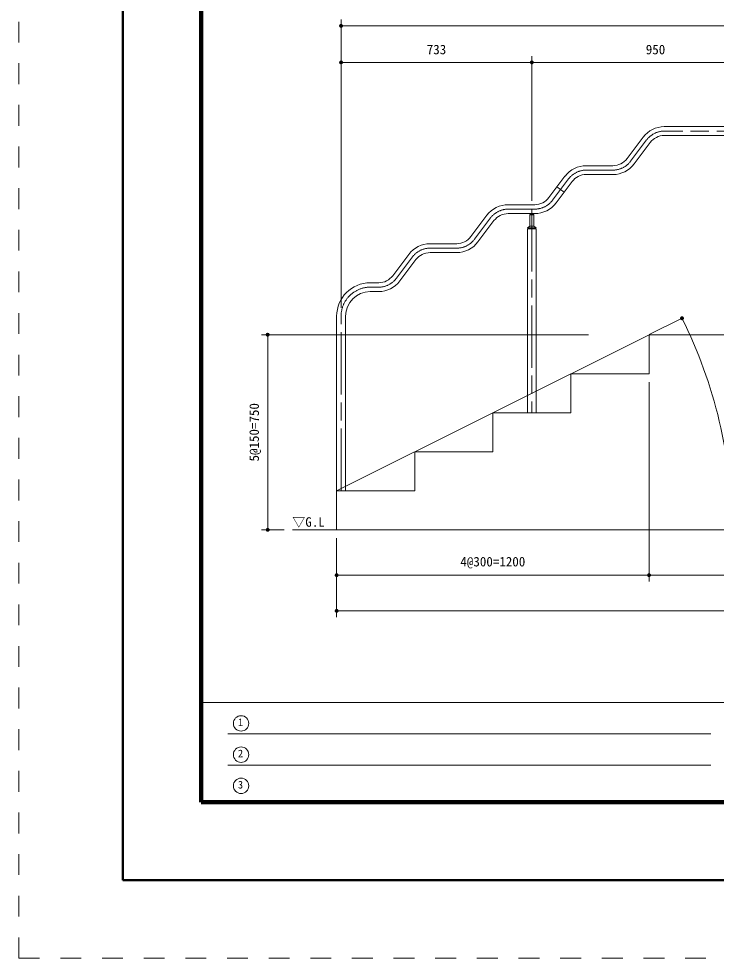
# Model space of a CAD drawing. Units: millimetres at full size, sheet at 1:20. Extents: x -400 to 8800, y -300 to 6240.
# Drawn here: x -400 to 2279, y -300 to 3311 of the extents above; entities that cross this region are included whole.
import ezdxf
from ezdxf.enums import TextEntityAlignment as Align

# ---------------------------------------------------------------- set-up
doc = ezdxf.new("R2010")
doc.units = ezdxf.units.MM
doc.header["$LTSCALE"] = 20
doc.linetypes.add('CHAIN', pattern=[18.5, 12, -1.5, 3.5, -1.5])
doc.linetypes.add('USER1', pattern=[8, 4, -4])
for name, color, linetype, lineweight in [('D-BMK', 2, 'CHAIN', 13), ('D-STR', 1, 'Continuous', 13), ('D-STR-DIM', 7, 'Continuous', 13), ('D-STR-TXT', 7, 'Continuous', 13), ('D-TTL', 2, 'Continuous', 50), ('D-TTL-FRAM', 7, 'Continuous', 13), ('D-TTL-TXT', 7, 'Continuous', 13)]:
    doc.layers.add(name, color=color, linetype=linetype, lineweight=lineweight)
doc.styles.add('ＭＳ ゴシック', font='')
doc.styles.get('ＭＳ ゴシック').set_extended_font_data('MS Gothic')

# ---------------------------------------------------------------- blocks, each defined once
blk = doc.blocks.new('filled_dot')
at = {"color": 0, "linetype": 'Continuous', "lineweight": -2, "const_width": 1.25}
blk.add_lwpolyline([(-0.625, 0, 1), (0.625, 0, 1)], format="xyb", close=True, dxfattribs=at)

msp = doc.modelspace()

# ---------------------------------------------------------------- linework, layer by layer
at = {"layer": 'D-BMK'}
for p, q in [((2521.11, 2879.61), (2079.92, 2879.57)), ((2011.93, 2845.57), (1950.44, 2763.57)), ((1882.44, 2729.56), (1779.95, 2729.55)), ((1711.95, 2695.55), (1681.21, 2654.55)), ((1681.21, 2654.55), (1650.46, 2613.55)), ((1582.47, 2579.54), (1479.97, 2579.53)), ((1571.11, 2579.54), (1571.11, 1796.72)), ((1411.98, 2545.53), (1350.49, 2463.53)), ((1282.49, 2429.52), (1179.99, 2429.51)), ((1112, 2395.5), (1050.51, 2313.5)), ((982.51, 2279.5), (950.1, 2279.5)), ((838.11, 1496.72), (838.11, 2167.5))]:
    msp.add_line(p, q, dxfattribs=at)
for centre, radius, start, end in [((2079.94, 2794.57), 85, 90.00964, 143.13505), ((1882.44, 2814.56), 85, 270.00495, 323.13505), ((1779.96, 2644.55), 85, 90.00495, 143.13505), ((1582.46, 2664.54), 85, 270.00495, 323.13505), ((1479.98, 2494.53), 85, 90.00964, 143.13505), ((1282.48, 2514.52), 85, 270.00495, 323.13505), ((1180, 2344.51), 85, 90.00964, 143.13505), ((982.5, 2364.5), 85, 270.00495, 323.13505), ((950.11, 2167.5), 112, 90.00495, 180)]:
    msp.add_arc(centre, radius, start, end, dxfattribs=at)
at = {"layer": 'D-STR'}
for p, q in [((2521.11, 2896.61), (2079.93, 2896.57)), ((1998.33, 2855.77), (1936.84, 2773.77)), ((2521.11, 2862.61), (2079.93, 2862.57)), ((2025.53, 2835.37), (1964.04, 2753.37)), ((1882.44, 2746.56), (1779.95, 2746.55)), ((1882.45, 2712.56), (1779.95, 2712.55)), ((1698.35, 2705.75), (1667.61, 2664.75)), ((1725.55, 2685.35), (1694.81, 2644.35)), ((1667.61, 2664.75), (1636.86, 2623.75)), ((1694.81, 2644.35), (1664.06, 2603.35)), ((1667.61, 2664.75), (1694.81, 2644.35)), ((1582.47, 2596.54), (1479.97, 2596.53)), ((1398.37, 2555.72), (1336.89, 2473.72)), ((1425.58, 2535.33), (1364.09, 2453.33)), ((1582.47, 2562.54), (1479.97, 2562.53)), ((1568, 2562.54), (1563.11, 2557.65)), ((1563.12, 2514.15), (1563.12, 2557.66)), ((1563.12, 2557.65), (1579.12, 2557.65)), ((1564.61, 2559.15), (1577.62, 2559.15)), ((1574.23, 2562.54), (1579.12, 2557.65)), ((1579.12, 2514.15), (1579.12, 2557.65)), ((1554.11, 2504.15), (1554.11, 1796.72)), ((1554.12, 2507.15), (1563.12, 2514.15)), ((1554.12, 2507.15), (1588.12, 2507.15)), ((1554.12, 2504.15), (1588.12, 2504.15)), ((1556.12, 2507.15), (1556.12, 2504.15)), ((1563.12, 2514.15), (1579.12, 2514.15)), ((1579.12, 2514.15), (1588.12, 2507.15)), ((1586.12, 2507.15), (1586.12, 2504.15)), ((1588.11, 2504.15), (1588.11, 1796.72)), ((1282.49, 2446.52), (1179.99, 2446.51)), ((1098.4, 2405.7), (1036.91, 2323.7)), ((1125.6, 2385.31), (1064.11, 2303.31)), ((1282.49, 2412.52), (1180, 2412.51)), ((982.51, 2296.5), (950.1, 2296.5)), ((982.51, 2262.5), (950.1, 2262.5)), ((821.11, 2167.5), (821.11, 1496.72)), ((855.11, 2167.5), (855.11, 1496.72)), ((2021.11, 2096.72), (821.11, 1496.72)), ((2521.11, 2096.72), (2021.11, 2096.72)), ((2021.11, 2096.72), (2021.11, 1946.72)), ((1721.11, 1946.72), (1721.11, 1796.72)), ((2021.11, 1946.72), (1721.11, 1946.72)), ((1421.11, 1796.72), (1421.11, 1646.72)), ((1721.11, 1796.72), (1421.11, 1796.72)), ((1121.11, 1646.72), (1121.11, 1496.72)), ((1421.11, 1646.72), (1121.11, 1646.72)), ((1121.11, 1496.72), (821.11, 1496.72)), ((821.11, 1496.72), (821.11, 1346.72)), ((651.11, 1346.72), (4391.11, 1346.72))]:
    msp.add_line(p, q, dxfattribs=at)
for centre, radius, start, end in [((2079.94, 2794.57), 102, 90.00495, 143.13505), ((2079.94, 2794.57), 68, 90.00495, 143.13505), ((1779.96, 2644.55), 102, 90.00914, 143.13505), ((1882.44, 2814.56), 68, 270.00495, 323.13505), ((1882.44, 2814.56), 102, 270.00495, 323.13505), ((1779.96, 2644.55), 68, 90.01008, 143.13505), ((1582.46, 2664.54), 68, 270.00495, 323.13505), ((1582.46, 2664.54), 102, 270.00495, 323.13505), ((1479.98, 2494.53), 102, 90.00495, 143.13505), ((1479.98, 2494.53), 68, 90.00495, 143.13505), ((1282.48, 2514.52), 68, 270.00495, 323.13505), ((1180, 2344.51), 102, 90.00495, 143.13505), ((1282.48, 2514.52), 102, 270.00495, 323.13505), ((1180, 2344.51), 68, 90.00495, 143.13505), ((982.5, 2364.5), 68, 270.00495, 323.13505), ((950.11, 2167.5), 129, 90.00495, 180), ((982.5, 2364.5), 102, 270.00495, 323.13505), ((950.11, 2167.5), 95, 90.00495, 180)]:
    msp.add_arc(centre, radius, start, end, dxfattribs=at)
at = {"layer": 'D-STR-DIM'}
for p, q in [((838.11, 2199.5), (838.11, 3307.94)), ((838.11, 3283.94), (4204.11, 3283.94)), ((838.11, 2199.5), (838.11, 3167.68)), ((838.11, 3143.68), (1571.11, 3143.68)), ((1571.11, 2611.54), (1571.11, 3167.68)), ((1571.11, 2611.54), (1571.11, 3167.68)), ((1571.11, 3143.68), (2521.11, 3143.68)), ((2022.01, 2097.17), (2148.69, 2160.51)), ((1789.11, 2096.72), (532.1, 2096.72)), ((556.1, 2096.72), (556.1, 1346.72)), ((2021.11, 1914.72), (2021.11, 1148.32)), ((619.11, 1346.72), (532.1, 1346.72)), ((821.11, 1314.72), (821.11, 1011.17)), ((821.11, 1314.72), (821.11, 1148.32)), ((2021.11, 1314.72), (2021.11, 1148.32)), ((821.11, 1172.32), (2021.11, 1172.32)), ((2021.11, 1172.32), (3021.11, 1172.32)), ((821.11, 1035.17), (4221.11, 1035.17))]:
    msp.add_line(p, q, dxfattribs=at)
msp.add_arc((521.11, 1346.72), 1818.69, 360, 26.56505, dxfattribs=at)
at = {"layer": 'D-TTL'}
for p, q in [((0, 5940), (0, 0)), ((0, 0), (8400, 0))]:
    msp.add_line(p, q, dxfattribs=at)
at = {"layer": 'D-TTL', "color": 5, "linetype": 'USER1', "lineweight": 13}
msp.add_lwpolyline([(-400, -300), (-400, 6240), (8800, 6240), (8800, -300)], close=True, dxfattribs=at)
at = {"layer": 'D-TTL', "lineweight": 140}
msp.add_lwpolyline([(300, 300), (300, 5640), (8100, 5640), (8100, 300)], close=True, dxfattribs=at)
at = {"layer": 'D-TTL-FRAM'}
for p, q in [((300, 682.44), (8100, 682.44)), ((2259.22, 562.44), (403.4, 562.44)), ((2259.22, 442.44), (403.4, 442.44))]:
    msp.add_line(p, q, dxfattribs=at)
at = {"layer": 'D-TTL-TXT'}
for centre in [(453.98, 602.53), (453.98, 482.53), (453.98, 362.53)]:
    msp.add_circle(centre, 29.61, dxfattribs=at)

# ---------------------------------------------------------------- block references
at = {"layer": 'D-STR-DIM', "xscale": 6, "yscale": 6}
for p in [(838.11, 3283.94), (838.11, 3143.68), (1571.11, 3143.68), (821.11, 1172.32), (2021.11, 1172.32), (821.11, 1035.17)]:
    msp.add_blockref('filled_dot', p, dxfattribs=at)
for p, rotation in [((1571.11, 3143.68), 180), ((2147.8, 2160.06), 295.9), ((556.1, 2096.72), 270), ((556.1, 1346.72), 90), ((2021.11, 1172.32), 180)]:
    msp.add_blockref('filled_dot', p, dxfattribs=dict(at, rotation=rotation))

# ---------------------------------------------------------------- texts
at = {"layer": 'D-STR-DIM', "style": 'ＭＳ ゴシック'}
for s, p in [('733', (1204.61, 3211.43)), ('950', (2046.11, 3211.43)), ('4@300=1200', (1421.11, 1242.74))]:
    msp.add_text(s, height=36.66, dxfattribs=at).set_placement(p, align=Align.TOP_CENTER)
msp.add_text('5@150=750', height=36.66, rotation=90, dxfattribs=at).set_placement((485.68, 1721.72), align=Align.TOP_CENTER)
at = {"layer": 'D-STR-TXT', "style": 'ＭＳ ゴシック'}
msp.add_text('▽G.L', height=36.66, dxfattribs=at).set_placement((713.08, 1395.21), align=Align.TOP_CENTER)
at = {"layer": 'D-TTL-TXT', "style": 'ＭＳ ゴシック'}
for s, p in [('1', (441.77, 583.52)), ('2', (441.77, 463.52)), ('3', (441.77, 343.52))]:
    msp.add_text(s, height=29.33, dxfattribs=at).set_placement(p, align=Align.BOTTOM_LEFT)

doc.saveas('drawing.dxf')
